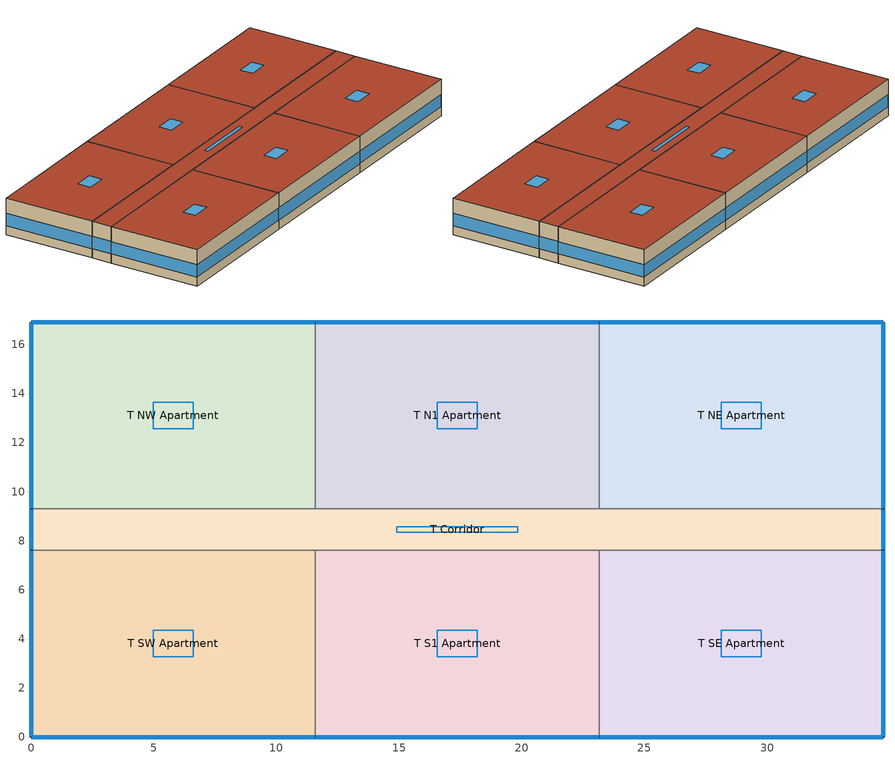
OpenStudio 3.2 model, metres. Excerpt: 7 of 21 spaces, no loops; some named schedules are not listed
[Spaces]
T SW Apartment
 floor adiabatic (BTAP-Int-Wall): 11.58,7.62 11.58,0 0,0 0,7.62 z6.1
 wall outside: 0,7.62 0,0 11.58,0 z6.1:9.14
 wall to T S1 Apartment: 11.58,0 11.58,7.62 z6.1:9.14
 wall to T Corridor: 11.58,7.62 0,7.62 z6.1:9.14
 window (BTAP-Ext-FixedWindow:U=0.190 SHGC=0.600): 0.03,0 11.56,0 / 0,7.59 0,0.03 z6.86:7.88
 roof outside: 11.58,0 11.58,7.62 0,7.62 0,0 z9.14
 skylight (BTAP-Ext-Skylights:U=0.190 SHGC=0.600): 6.61,3.27 6.61,4.35 4.97,4.35 4.97,3.27 z9.14
T N1 Apartment
 floor adiabatic (BTAP-Int-Wall): 23.16,16.92 23.16,9.3 11.58,9.3 11.58,16.92 z6.1
 wall outside: 23.16,16.92 11.58,16.92 z6.1:9.14
 wall to T Corridor: 11.58,9.3 23.16,9.3 z6.1:9.14
 wall to T NW Apartment: 11.58,16.92 11.58,9.3 z6.1:9.14
 wall to T NE Apartment: 23.16,9.3 23.16,16.92 z6.1:9.14
 window (BTAP-Ext-FixedWindow:U=0.190 SHGC=0.600): 23.14,16.92 11.61,16.92 z6.86:7.88
 roof outside: 23.16,9.3 23.16,16.92 11.58,16.92 11.58,9.3 z9.14
 skylight (BTAP-Ext-Skylights:U=0.190 SHGC=0.600): 18.19,12.57 18.19,13.64 16.55,13.64 16.55,12.57 z9.14
T Corridor
 floor adiabatic (BTAP-Int-Wall): 34.75,9.3 34.75,7.62 0,7.62 0,9.3 z6.1
 wall outside: 34.75,7.62 34.75,9.3 / 0,9.3 0,7.62 z6.1:9.14
 wall to T SE Apartment: 23.16,7.62 34.75,7.62 z6.1:9.14
 wall to T S1 Apartment: 11.58,7.62 23.16,7.62 z6.1:9.14
 wall to T NW Apartment: 11.58,9.3 0,9.3 z6.1:9.14
 wall to T NE Apartment: 34.75,9.3 23.16,9.3 z6.1:9.14
 window (BTAP-Ext-FixedWindow:U=0.190 SHGC=0.600): 34.75,7.65 34.75,9.27 / 0,9.27 0,7.65 z6.86:7.9
 roof outside: 34.75,7.62 34.75,9.3 0,9.3 0,7.62 z9.14
 skylight (BTAP-Ext-Skylights:U=0.190 SHGC=0.600): 19.83,8.34 19.83,8.58 14.92,8.58 14.92,8.34 z9.14
T NW Apartment
 floor adiabatic (BTAP-Int-Wall): 11.58,16.92 11.58,9.3 0,9.3 0,16.92 z6.1
 wall outside: 11.58,16.92 0,16.92 0,9.3 z6.1:9.14
 window (BTAP-Ext-FixedWindow:U=0.190 SHGC=0.600): 11.56,16.92 0.03,16.92 / 0,16.89 0,9.32 z6.86:7.88
 roof outside: 11.58,9.3 11.58,16.92 0,16.92 0,9.3 z9.14
 skylight (BTAP-Ext-Skylights:U=0.190 SHGC=0.600): 6.61,12.57 6.61,13.64 4.97,13.64 4.97,12.57 z9.14
T NE Apartment
 floor adiabatic (BTAP-Int-Wall): 34.75,16.92 34.75,9.3 23.16,9.3 23.16,16.92 z6.1
 wall outside: 34.75,9.3 34.75,16.92 23.16,16.92 z6.1:9.14
 window (BTAP-Ext-FixedWindow:U=0.190 SHGC=0.600): 34.75,9.32 34.75,16.89 / 34.72,16.92 23.19,16.92 z6.86:7.88
 roof outside: 34.75,9.3 34.75,16.92 23.16,16.92 23.16,9.3 z9.14
 skylight (BTAP-Ext-Skylights:U=0.190 SHGC=0.600): 29.77,12.57 29.77,13.64 28.14,13.64 28.14,12.57 z9.14
T S1 Apartment
 floor adiabatic (BTAP-Int-Wall): 23.16,7.62 23.16,0 11.58,0 11.58,7.62 z6.1
 wall outside: 11.58,0 23.16,0 z6.1:9.14
 wall to T SE Apartment: 23.16,0 23.16,7.62 z6.1:9.14
 window (BTAP-Ext-FixedWindow:U=0.190 SHGC=0.600): 11.61,0 23.14,0 z6.86:7.88
 roof outside: 23.16,0 23.16,7.62 11.58,7.62 11.58,0 z9.14
 skylight (BTAP-Ext-Skylights:U=0.190 SHGC=0.600): 18.19,3.27 18.19,4.35 16.55,4.35 16.55,3.27 z9.14
T SE Apartment
 floor adiabatic (BTAP-Int-Wall): 34.75,7.62 34.75,0 23.16,0 23.16,7.62 z6.1
 wall outside: 23.16,0 34.75,0 34.75,7.62 z6.1:9.14
 window (BTAP-Ext-FixedWindow:U=0.190 SHGC=0.600): 34.75,0.03 34.75,7.59 / 23.19,0 34.72,0 z6.86:7.88
 roof outside: 34.75,0 34.75,7.62 23.16,7.62 23.16,0 z9.14
 skylight (BTAP-Ext-Skylights:U=0.190 SHGC=0.600): 29.77,3.27 29.77,4.35 28.14,4.35 28.14,3.27 z9.14
[Site]
Calgary Intl AP_AB_CAN: Latitude {deg}=51.114; Longitude {deg}=-114.02; Time Zone {hr}=-7; Elevation {m}=1084.1; Terrain=City
[Building]
LowriseApartment: North Axis {deg}=0; Default Construction Set=BTAP-Mass at hdd = 5000.0; Standards Number of Stories=3; Standards Number of Above Ground Stories=3; Standards Template=NECB2017; Standards Building Type=LowriseApartment; Standards Number of Living Units=17
[Site:WaterMainsTemperature]
Calculation Method=Correlation; Annual Average Outdoor Air Temperature {C}=5; Maximum Difference In Monthly Average Outdoor Air Temperatures {deltaC}=23.3
[Site:GroundTemperature:BuildingSurface]
19.527, 19.502, 19.536, 19.598, 20.002, 21.64, 22.225, 22.375, 21.449, 20.121, 19.802, 19.633
[ClimateZones]
Climate Zone Institution Name 1=ASHRAE; Climate Zone Document Name 1=ANSI/ASHRAE Standard 169; Climate Zone Document Year 1=2006; Climate Zone Institution Name 2=CEC; Climate Zone Document Name 2=California Climate Zone Descriptions; Climate Zone Document Year 2=1995
[SizingPeriod:DesignDay] Barometric Pressure {Pa}=88961; Sky Clearness=0; Rain Indicator=0; Snow Indicator=0; Day of Month=21; Daylight Saving Time Indicator=0; Humidity Indicating Type=Wetbulb; Dry-Bulb Temperature Range Modifier Type=DefaultMultipliers
Name | Maximum Dry-Bulb Temperature {C} | Daily Dry-Bulb Temperature Range {deltaC} | Humidity Indicating Conditions at Maximum Dry-Bulb | Wind Speed {m/s} | Wind Direction {deg} | Month | Day Type | Solar Model Indicator | ASHRAE Taub | ASHRAE Taud
Calgary Intl AP Ann Clg .4% Condns DB=>MWB | 28.5 | 12.1 | 16.1 | 4.5 | 160 | 7 | SummerDesignDay | ASHRAETau | 0.339 | 2.421
Calgary Intl AP Ann Htg 99.6% Condns DB | -28.5 | 0 | -28.5 | 2.9 | 200 | 1 | WinterDesignDay | ASHRAEClearSky
[Material:NoMass] Roughness=Smooth; Thermal Absorptance=0.9; Solar Absorptance=0.7
Name | Thermal Resistance {m2-K/W} | Visible Absorptance
Typical Carpet Pad; Typical Carpet Pad 1 | 0.21648 | 0.8
Typical Insulation 1 | 5.91238 | 0.7
Typical Insulation 2 | 4.49096 | 0.7
Typical Insulation 3 | 7.24636 | 0.7
Typical Carpet Pad 2 | 1.25503 | 0.8
Typical Carpet Pad 3; Typical Carpet Pad 4 | 3.45515 | 0.8
Typical Insulation 4 | 0.526298 | 0.7
Typical Insulation 5 | 0.526316 | 0.7
[Material]
Name | Roughness | Thickness {m} | Conductivity {W/m-K} | Density {kg/m3} | Specific Heat {J/kg-K} | Thermal Absorptance | Solar Absorptance | Visible Absorptance
G05 25mm wood | MediumSmooth | 0.0254 | 0.15 | 608 | 1630 | 0.9 | 0.5 | 0.5
100mm Normalweight concrete floor 1 | MediumSmooth | 0.1016 | 2.31 | 2322 | 832
G01 13mm gypsum board 1 | Smooth | 0.0127 | 0.16 | 800 | 1090 | 0.9 | 0.7 | 0.5
4 in. Normalweight Concrete Floor 1 | MediumRough | 0.1016 | 2.31 | 2322 | 832 | 0.9 | 0.7 | 0.7
1IN Stucco 1 | Smooth | 0.0253 | 0.6918 | 1858 | 837 | 0.9 | 0.7 | 0.92
8IN CONCRETE HW RefBldg 1 | Rough | 0.2032 | 1.311 | 2240 | 836.8 | 0.9 | 0.7 | 0.7
1/2IN Gypsum 1 | Smooth | 0.0127 | 0.16 | 784.9 | 830 | 0.9 | 0.4 | 0.4
Metal Roof Surface 1; F08 Metal surface 1 | Smooth | 0.0008 | 45.28 | 7824 | 500 | 0.9 | 0.7 | 0.7
6 in. Normalweight Concrete Floor 1; 6 in. Normalweight Concrete Floor 2; 6 in. Normalweight Concrete Floor 3 | MediumRough | 0.1524 | 2.31 | 2322 | 832 | 0.9 | 0.7 | 0.7
[Construction]
BTAP-Int-Partition; BTAP-Int-Door: G05 25mm wood
BTAP-Int-Floor: 100mm Normalweight concrete floor 1, Typical Carpet Pad
BTAP-Int-Wall: G01 13mm gypsum board 1, G01 13mm gypsum board 1
BTAP-Int-Ceiling: Typical Carpet Pad, 100mm Normalweight concrete floor 1
BTAP-Int-Window: SimpleGlazing
BTAP-Ext-Floor-Mass:U-0.162: Typical Insulation 1, 4 in. Normalweight Concrete Floor 1, Typical Carpet Pad 1
BTAP-Ext-Wall-Mass:U-0.21: 1IN Stucco 1, 8IN CONCRETE HW RefBldg 1, Typical Insulation 2, 1/2IN Gypsum 1
BTAP-Ext-Roof-Metal:U-0.138: Metal Roof Surface 1, Typical Insulation 3
BTAP-Grnd-Floor-Mass:U-0.757: 6 in. Normalweight Concrete Floor 1, Typical Carpet Pad 2
BTAP-Grnd-Wall-Mass:U-0.284: 6 in. Normalweight Concrete Floor 2, Typical Carpet Pad 3
BTAP-Grnd-Roof-Mass:U-0.284: 6 in. Normalweight Concrete Floor 3, Typical Carpet Pad 4
BTAP-Ext-FixedWindow:U=0.190 SHGC=0.600; BTAP-Ext-GlassDoors:U=0.190 SHGC=0.600; BTAP-Ext-Skylights:U=0.190 SHGC=0.600; BTAP-Ext-DaylightDomes:U=0.190 SHGC=0.600; BTAP-Ext-DaylightDiffuser:U=0.190 SHGC=0.600: SimpleGlazing:U=0.190 SHGC=0.600
BTAP-Ext-Door:U-1.9: F08 Metal surface 1, Typical Insulation 4
BTAP-Ext-OverHeadDoor:U-1.9: Typical Insulation 5
[DefaultConstructionSet]
BTAP-Mass at hdd = 5000.0: Default Exterior Surface Constructions=BTAP-Mass at hdd = 5000.0; Default Interior Surface Constructions=Default Surface Constructions 2; Default Ground Contact Surface Constructions=BTAP-Mass at hdd = 5000.0 1; Default Exterior SubSurface Constructions=BTAP-Mass at hdd = 5000.0; Default Interior SubSurface Constructions=Default Sub Surface Constructions 2; Interior Partition Construction=BTAP-Int-Partition
[DefaultSurfaceConstructions]
Name | Floor Construction | Wall Construction | Roof Ceiling Construction
Default Surface Constructions 2 | BTAP-Int-Floor | BTAP-Int-Wall | BTAP-Int-Ceiling
BTAP-Mass at hdd = 5000.0 | BTAP-Ext-Floor-Mass:U-0.162 | BTAP-Ext-Wall-Mass:U-0.21 | BTAP-Ext-Roof-Metal:U-0.138
BTAP-Mass at hdd = 5000.0 1 | BTAP-Grnd-Floor-Mass:U-0.757 | BTAP-Grnd-Wall-Mass:U-0.284 | BTAP-Grnd-Roof-Mass:U-0.284
[DefaultSubSurfaceConstructions]
Name | Fixed Window Construction | Operable Window Construction | Door Construction | Glass Door Construction | Overhead Door Construction | Skylight Construction | Tubular Daylight Dome Construction | Tubular Daylight Diffuser Construction
Default Sub Surface Constructions 2 | BTAP-Int-Window | BTAP-Int-Window | BTAP-Int-Door
BTAP-Mass at hdd = 5000.0 | BTAP-Ext-FixedWindow:U=0.190 SHGC=0.600 | BTAP-Ext-FixedWindow:U=0.190 SHGC=0.600 | BTAP-Ext-Door:U-1.9 | BTAP-Ext-GlassDoors:U=0.190 SHGC=0.600 | BTAP-Ext-OverHeadDoor:U-1.9 | BTAP-Ext-Skylights:U=0.190 SHGC=0.600 | BTAP-Ext-DaylightDomes:U=0.190 SHGC=0.600 | BTAP-Ext-DaylightDiffuser:U=0.190 SHGC=0.600
[WindowMaterial:SimpleGlazingSystem] Solar Heat Gain Coefficient=0.6; Visible Transmittance=0.21
Name | U-Factor {W/m2-K}
SimpleGlazing | 2.2
SimpleGlazing:U=0.190 SHGC=0.600 | 1.9
[Space] Building Story=Building Story 3
Name | Space Type | Thermal Zone
T SE Apartment | Space Function Dwelling units general 2 | DU_BT=Space Function_ST=Dwelling units general_FL=Building Story 3_SCHG 11
T SW Apartment | Space Function Dwelling units general 2 | DU_BT=Space Function_ST=Dwelling units general_FL=Building Story 3_SCHG 8
T N1 Apartment | Space Function Dwelling units general 2 | DU_BT=Space Function_ST=Dwelling units general_FL=Building Story 3_SCHG
T Corridor | Space Function Corridor/Transition area other-sch-G | WILD_ST=Corridor/Transition area other-sch-G_FL=Building Story 3_SCH=G
T NW Apartment | Space Function Dwelling units general 2 | DU_BT=Space Function_ST=Dwelling units general_FL=Building Story 3_SCHG 10
T NE Apartment | Space Function Dwelling units general 2 | DU_BT=Space Function_ST=Dwelling units general_FL=Building Story 3_SCHG 12
T S1 Apartment | Space Function Dwelling units general 2 | DU_BT=Space Function_ST=Dwelling units general_FL=Building Story 3_SCHG 9
[BuildingStory]
Building Story 3: Nominal Z Coordinate {m}=9.14355
[SpaceType] Standards Building Type=Space Function
Name | Default Schedule Set | Design Specification Outdoor Air Object | Standards Space Type
Space Function Corridor/Transition area other-sch-G | Space Function Corridor/Transition area other-sch-G Schedule Set | Space Function Corridor/Transition area other-sch-G Ventilation | Corridor/Transition area other-sch-G
Space Function Dwelling units general 2 | Space Function Dwelling units general 2 Schedule Set | Space Function Dwelling units general Ventilation | Dwelling units general
[DesignSpecification:OutdoorAir] Outdoor Air Method=Sum
Name | Outdoor Air Flow per Floor Area {m3/s-m2} | Outdoor Air Flow per Person {m3/s-person}
Space Function Corridor/Transition area other-sch-G Ventilation | 0.000254
Space Function Dwelling units general Ventilation | 0.0003048 | 0.00235974
[AvailabilityManager:NightCycle] Control Type=CycleOnAny; Thermostat Tolerance {deltaC}=1; Cycling Run Time {s}=3600
Name | Applicability Schedule
Availability Manager Night Cycle 1; Availability Manager Night Cycle 2; Availability Manager Night Cycle 3; Availability Manager Night Cycle 4; Availability Manager Night Cycle 5; Availability Manager Night Cycle 6; Availability Manager Night Cycle 7; Availability Manager Night Cycle 8; Availability Manager Night Cycle 9; Availability Manager Night Cycle 10; Availability Manager Night Cycle 11; Availability Manager Night Cycle 12; Availability Manager Night Cycle 13; Availability Manager Night Cycle 14; Availability Manager Night Cycle 15; Availability Manager Night Cycle 16; Availability Manager Night Cycle 17; Availability Manager Night Cycle 18; Availability Manager Night Cycle 19; Availability Manager Night Cycle 20; Availability Manager Night Cycle 21; Availability Manager Night Cycle 22; Availability Manager Night Cycle 23; Availability Manager Night Cycle 24; Availability Manager Night Cycle 25
Availability Manager Night Cycle 26; Availability Manager Night Cycle 27 | Always On Discrete
[People:Definition] Number of People Calculation Method=People/Area; Fraction Radiant=0.3
Name | People per Space Floor Area {person/m2}
Space Function Corridor/Transition area other-sch-G People Definition | 0.0100036
Space Function Dwelling units general 2 People Definition | 0.0400145
[People] Work Efficiency Schedule=Work Efficiency Schedule; Clothing Insulation Schedule=Clothing Schedule; Air Velocity Schedule=Air Velocity Schedule; Multiplier=1
Name | People Definition | Space or SpaceType
Space Function Corridor/Transition area other-sch-G People | Space Function Corridor/Transition area other-sch-G People Definition | Space Function Corridor/Transition area other-sch-G
Space Function Dwelling units general 2 People | Space Function Dwelling units general 2 People Definition | Space Function Dwelling units general 2
[Lights:Definition] Design Level Calculation Method=Watts/Area; Fraction Radiant=0.5; Fraction Visible=0.2
Name | Watts per Space Floor Area {W/m2}
Space Function Corridor/Transition area other-sch-G Lights Definition | 7.10258
Space Function Dwelling units general 2 Lights Definition | 5.00182
[Lights] Fraction Replaceable=1
Name | Lights Definition | Space or SpaceType
Space Function Corridor/Transition area other-sch-G Lights | Space Function Corridor/Transition area other-sch-G Lights Definition | Space Function Corridor/Transition area other-sch-G
Space Function Dwelling units general 2 Lights | Space Function Dwelling units general 2 Lights Definition | Space Function Dwelling units general 2
[DefaultScheduleSet] Number of People Schedule=NECB-G-Occupancy; People Activity Level Schedule=NECB-Activity; Lighting Schedule=NECB-G-Lighting; Electric Equipment Schedule=NECB-G-Electric-Equipment; Infiltration Schedule=Always On
Space Function Corridor/Transition area other-sch-G Schedule Set; Space Function Dwelling units general 2 Schedule Set
[ThermostatSetpoint:DualSetpoint] Heating Setpoint Temperature Schedule=NECB-G-Thermostat Setpoint-Heating; Cooling Setpoint Temperature Schedule=NECB-G-Thermostat Setpoint-Cooling
Space Function Dwelling units general 2 Thermostat 40; Space Function Dwelling units general 2 Thermostat 41; Space Function Dwelling units general 2 Thermostat 43; Space Function Dwelling units general 2 Thermostat 45; Space Function Dwelling units general 2 Thermostat 49; Space Function Dwelling units general 2 Thermostat 50; Space Function Corridor/Transition area other-sch-G Thermostat 7
[ElectricEquipment:Definition]
Space Function Dwelling units general 2 Elec Equip Definition: Design Level Calculation Method=Watts/Area; Watts per Space Floor Area {W/m2}=5.00182; Fraction Radiant=0.5
[ElectricEquipment]
Space Function Dwelling units general 2 Elec Equip: Electric Equipment Definition=Space Function Dwelling units general 2 Elec Equip Definition; Space or SpaceType=Space Function Dwelling units general 2
[SpaceInfiltration:DesignFlowRate] Schedule=Always On Discrete; Design Flow Rate Calculation Method=Flow/ExteriorArea; Flow per Exterior Surface Area {m3/s-m2}=0.00025; Constant Term Coefficient=0; Temperature Term Coefficient=0; Velocity Term Coefficient=0.224; Velocity Squared Term Coefficient=0
Name | Space or SpaceType
T Corridor Infiltration | T Corridor
T N1 Apartment Infiltration | T N1 Apartment
T NE Apartment Infiltration | T NE Apartment
T NW Apartment Infiltration | T NW Apartment
T S1 Apartment Infiltration | T S1 Apartment
T SE Apartment Infiltration | T SE Apartment
T SW Apartment Infiltration | T SW Apartment
[ThermalZone] Use Ideal Air Loads=No
Name | Thermostat
DU_BT=Space Function_ST=Dwelling units general_FL=Building Story 3_SCHG | Space Function Dwelling units general 2 Thermostat 40
DU_BT=Space Function_ST=Dwelling units general_FL=Building Story 3_SCHG 8 | Space Function Dwelling units general 2 Thermostat 41
DU_BT=Space Function_ST=Dwelling units general_FL=Building Story 3_SCHG 9 | Space Function Dwelling units general 2 Thermostat 43
DU_BT=Space Function_ST=Dwelling units general_FL=Building Story 3_SCHG 10 | Space Function Dwelling units general 2 Thermostat 45
DU_BT=Space Function_ST=Dwelling units general_FL=Building Story 3_SCHG 11 | Space Function Dwelling units general 2 Thermostat 49
DU_BT=Space Function_ST=Dwelling units general_FL=Building Story 3_SCHG 12 | Space Function Dwelling units general 2 Thermostat 50
WILD_ST=Corridor/Transition area other-sch-G_FL=Building Story 3_SCH=G | Space Function Corridor/Transition area other-sch-G Thermostat 7
[Foundation:Kiva]
Bldg Kiva Foundation: Wall Height Above Grade {m}=0; Wall Depth Below Slab {m}=0
[Foundation:Kiva:Settings]

[HeatExchanger:AirToAir:SensibleAndLatent] Availability Schedule=Always On Discrete; Nominal Supply Air Flow Rate {m3/s}=autosize; Sensible Effectiveness at 100% Heating Air Flow=0.5; Latent Effectiveness at 100% Heating Air Flow=0.5; Sensible Effectiveness at 75% Heating Air Flow=0.5; Latent Effectiveness at 75% Heating Air Flow=0.5; Sensible Effectiveness at 100% Cooling Air Flow=0.5; Latent Effectiveness at 100% Cooling Air Flow=0.5; Sensible Effectiveness at 75% Cooling Air Flow=0.5; Latent Effectiveness at 75% Cooling Air Flow=0.5; Supply Air Outlet Temperature Control=Yes; Heat Exchanger Type=Rotary; Frost Control Type=ExhaustOnly; Threshold Temperature {C}=-23.3; Initial Defrost Time Fraction=0.167; Rate of Defrost Time Fraction Increase {1/K}=1.44; Economizer Lockout=Yes
Name | Nominal Electric Power {W}
sys_1|mixed|shr>none|sc>ashp|sh>ashp|ssf>cv|zh>b-e|zc>none|srf>none| ERV | 515.115
sys_4|mixed|shr>none|sc>ashp|sh>ashp|ssf>cv|zh>b-e|zc>none|srf>none| ERV | 81.8443
[SetpointManager:OutdoorAirPretreat] Minimum Setpoint Temperature {C}=-99; Maximum Setpoint Temperature {C}=99; Minimum Setpoint Humidity Ratio {kgWater/kgDryAir}=1e-05; Maximum Setpoint Humidity Ratio {kgWater/kgDryAir}=1
Setpoint Manager Outdoor Air Pretreat 1; Setpoint Manager Outdoor Air Pretreat 2
[EnergyManagementSystem:Sensor]
OAT: Output Variable or Output Meter Index Key=Environment; Output Variable or Output Meter=Site Outdoor Air Drybulb Temperature
[EnergyManagementSystem:Actuator] Actuated Component Type=Schedule:Year; Actuated Component Control Type=Schedule Value
Name | Actuated Component
sys1mixedshrnonescashpshashpssfcvzhbezcnonesrfnoneHtgSch0 | NECB-G-Thermostat Setpoint-Heating
sys1mixedshrnonescashpshashpssfcvzhbezcnonesrfnoneClgSch0 | NECB-G-Thermostat Setpoint-Cooling
[EnergyManagementSystem:Program]
sys1mixedshrnonescashpshashpssfcvzhbezcnonesrfnoneOptimumStartProg0: IF DaylightSavings==0 && DayOfWeek>1 && Hour==5 && OAT<23.9 && OAT>1.7; SET sys1mixedshrnonescashpshashpssfcvzhbezcnonesrfnoneClgSch0 = 29.4; SET sys1mixedshrnonescashpshashpssfcvzhbezcnonesrfnoneHtgSch0 = 15.6; ELSEIF DaylightSavings==0 && DayOfWeek==1 && Hour==7 && OAT<23.9 && OAT>1.7; SET sys1mixedshrnonescashpshashpssfcvzhbezcnonesrfnoneClgSch0 = 29.4; SET sys1mixedshrnonescashpshashpssfcvzhbezcnonesrfnoneHtgSch0 = 15.6; ELSEIF DaylightSavings==1 && DayOfWeek>1 && Hour==4 && OAT<23.9 && OAT>1.7; SET sys1mixedshrnonescashpshashpssfcvzhbezcnonesrfnoneClgSch0 = 29.4; SET sys1mixedshrnonescashpshashpssfcvzhbezcnonesrfnoneHtgSch0 = 15.6; ELSEIF DaylightSavings==1 && DayOfWeek==1 && Hour==6 && OAT<23.9 && OAT>1.7; SET sys1mixedshrnonescashpshashpssfcvzhbezcnonesrfnoneClgSch0 = 29.4; SET sys1mixedshrnonescashpshashpssfcvzhbezcnonesrfnoneHtgSch0 = 15.6; ELSE; SET sys1mixedshrnonescashpshashpssfcvzhbezcnonesrfnoneClgSch0 = NULL; SET sys1mixedshrnonescashpshashpssfcvzhbezcnonesrfnoneHtgSch0 = NULL; ENDIF
[EnergyManagementSystem:ProgramCallingManager]
sys1mixedshrnonescashpshashpssfcvzhbezcnonesrfnoneOptimumStartCallingManager0: BeginTimestepBeforePredictor; sys1mixedshrnonescashpshashpssfcvzhbezcnonesrfnoneOptimumStartProg0
[Schedule:Day]
NECB-G-Occupancy Default: 7, 0, 0.9, 8, 0, 0.7, 9, 0, 0.4, 17, 0, 0.3, 18, 0, 0.5, 24, 0, 0.9
NECB-Activity Default; NECB-Activity Winter Design Day; NECB-Activity Summer Design Day: 24, 0, 130
NECB-G-Lighting Default: 1, 0, 0.3, 6, 0, 0, 7, 0, 0.2, 9, 0, 0.5, 19, 0, 0, 22, 0, 0.9, 23, 0, 0.8, 24, 0, 0.6
NECB-G-Electric-Equipment Default: 1, 0, 0.3, 7, 0, 0.2, 9, 0, 0.8, 16, 0, 0.4, 17, 0, 0.5, 18, 0, 0.2, 20, 0, 0.9, 21, 0, 0.7, 24, 0, 0.5
NECB-G-Thermostat Setpoint-Heating Default: 1, 0, 22, 7, 0, 18, 8, 0, 20, 24, 0, 22
NECB-G-Thermostat Setpoint-Cooling Default: 24, 0, 24
[Schedule:Ruleset]
Clothing Schedule: Default Day Schedule=Clothing Schedule Default Winter Clothes
Air Velocity Schedule: Default Day Schedule=Air Velocity Schedule Default
Work Efficiency Schedule: Default Day Schedule=Work Efficiency Schedule Default
NECB-G-Occupancy: Default Day Schedule=NECB-G-Occupancy Default
NECB-Activity: Default Day Schedule=NECB-Activity Default; Summer Design Day Schedule=NECB-Activity Summer Design Day; Winter Design Day Schedule=NECB-Activity Winter Design Day
NECB-G-Lighting: Default Day Schedule=NECB-G-Lighting Default
NECB-G-Electric-Equipment: Default Day Schedule=NECB-G-Electric-Equipment Default
Always On: Default Day Schedule=Always On Default
NECB-G-Thermostat Setpoint-Heating: Default Day Schedule=NECB-G-Thermostat Setpoint-Heating Default
NECB-G-Thermostat Setpoint-Cooling: Default Day Schedule=NECB-G-Thermostat Setpoint-Cooling Default
[Schedule:Rule] Date Specification Type=DateRange; Start Month=1; Start Day=1; End Month=12; End Day=31
Name | Schedule Ruleset | Rule Order | Day Schedule | Apply Monday | Apply Tuesday | Apply Wednesday | Apply Thursday | Apply Friday | Apply Saturday | Apply Sunday
Schedule Rule 2 | NECB-G-Occupancy | 2 | NECB-G-Occupancy Default|Wkdy Day | Yes | Yes | Yes | Yes | Yes
Schedule Rule 3 | NECB-G-Occupancy | 1 | NECB-G-Occupancy Sat Day |  |  |  |  |  | Yes
Schedule Rule 4 | NECB-G-Occupancy | 0 | NECB-G-Occupancy Sun|Hol Day |  |  |  |  |  |  | Yes
Schedule Rule 5 | NECB-G-Lighting | 2 | NECB-G-Lighting Default|Wkdy Day | Yes | Yes | Yes | Yes | Yes
Schedule Rule 6 | NECB-G-Lighting | 1 | NECB-G-Lighting Sat Day |  |  |  |  |  | Yes
Schedule Rule 7 | NECB-G-Lighting | 0 | NECB-G-Lighting Sun|Hol Day |  |  |  |  |  |  | Yes
Schedule Rule 11 | NECB-G-Thermostat Setpoint-Heating | 2 | NECB-G-Thermostat Setpoint-Heating Default|Wkdy Day | Yes | Yes | Yes | Yes | Yes
Schedule Rule 12 | NECB-G-Thermostat Setpoint-Heating | 1 | NECB-G-Thermostat Setpoint-Heating Sat Day |  |  |  |  |  | Yes
Schedule Rule 13 | NECB-G-Thermostat Setpoint-Heating | 0 | NECB-G-Thermostat Setpoint-Heating Sun|Hol Day |  |  |  |  |  |  | Yes
Schedule Rule 14 | NECB-G-Thermostat Setpoint-Cooling | 2 | NECB-G-Thermostat Setpoint-Cooling Default|Wkdy Day | Yes | Yes | Yes | Yes | Yes
Schedule Rule 15 | NECB-G-Thermostat Setpoint-Cooling | 1 | NECB-G-Thermostat Setpoint-Cooling Sat Day |  |  |  |  |  | Yes
Schedule Rule 16 | NECB-G-Thermostat Setpoint-Cooling | 0 | NECB-G-Thermostat Setpoint-Cooling Sun|Hol Day |  |  |  |  |  |  | Yes
[Schedule:Constant]
Always On Discrete: Value=1
